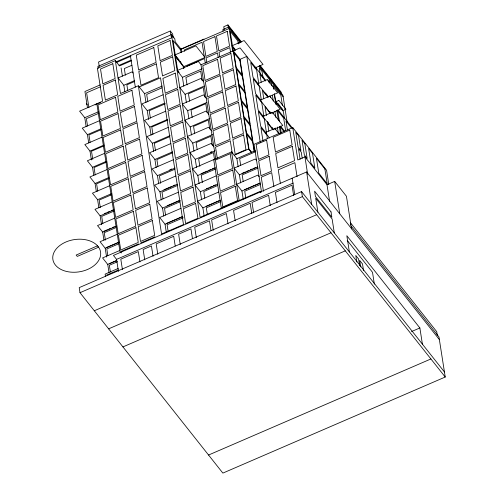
<?xml version="1.0" encoding="UTF-8"?>
<svg xmlns="http://www.w3.org/2000/svg" width="498" height="498" viewBox="0 0 498 498"><rect width="100%" height="100%" fill="white"/><g stroke="black" fill="none" stroke-linecap="round" stroke-linejoin="round"><path stroke-width="0.75" d="M173.248 37.91L172.632 33.945L170.297 31.007L98.554 62.001L99.283 66.626M181.589 52.278L181.116 49.265L175.252 41.857L174.767 38.769L171.486 34.623L97.869 66.427L98.156 68.282M131.553 60.731L119.526 65.929L115.318 60.619L97.427 68.351L102.576 101.243L79.605 111.166L84.76 117.684L86.148 126.542M116.239 61.783L171.966 37.711L171.044 36.541M116.719 62.387L130.868 56.274L130.389 55.67L135.313 87.082M119.047 65.331L131.074 60.134M131.933 65.263L124.319 68.55L125.365 75.217M241.449 41.957L227.941 24.9L223.751 26.711L224.237 29.793M240.945 42.206L228.887 26.979L222.824 29.6L223.067 31.137M180.612 49.184L203.993 39.081M181.116 49.265L229.13 28.523L240.223 42.529M100.241 84.884L84.928 91.501L87.443 107.562M100.378 86.845L86.608 92.79L88.924 107.599M133.103 73.007L132.182 71.837L118.032 77.949L123.815 85.258L134.429 80.67M134.485 81.548L126.872 84.841L127.693 90.107M145.982 102.526L144.594 93.661L138.357 85.781L120.466 93.512L115.318 60.619M95.118 104.922L97.185 104.032M98.56 103.435L100.627 102.544M183.83 66.595L205.058 57.426L195.907 45.872L174.68 55.041L183.83 66.595L184.061 68.077M187.043 66.116L204.572 58.54L205.294 63.134M139.284 86.951L160.505 77.781L183.488 224.536L162.261 233.705M183.824 86.179L182.436 77.315L177.12 70.604L198.347 61.435L200.999 64.79L240.067 47.908L265.478 79.991M84.76 117.684L98.542 111.726M98.785 113.307L86.391 118.661L87.555 126.062M144.594 93.661L162.286 86.017M182.436 77.315L202.244 68.755M162.118 87.773L146.686 94.439L147.85 101.841M251.334 152.363L248.676 149.008L233.301 50.833L240.024 59.324L246.79 56.398L260.242 142.297M99.488 120.709L82.263 128.154L87.424 134.665L88.706 142.882M163.17 94.763L141.942 103.933L147.259 110.649L148.659 119.607M87.424 134.665L100.515 129.013M101.337 129.592L88.943 134.946L90.101 142.353M147.259 110.649L164.234 103.31M203.663 81.772L201.005 78.416L179.778 87.586L185.094 94.303L204.199 86.048M165.373 103.758L149.238 110.73L150.402 118.132M254.939 67.933L263.037 64.435L244.126 40.543L231.844 45.853L235.149 50.03M102.065 137.143L84.834 144.588L89.995 151.099L91.377 159.933M165.741 111.197L144.513 120.367L149.83 127.077L151.099 135.176M89.995 151.099L103.777 145.148M103.889 145.883L91.495 151.236L92.771 159.379M149.83 127.077L167.521 119.439M206.234 98.206L203.576 94.85L182.349 104.02L187.665 110.73L206.77 102.482M167.919 120.049L151.79 127.015L152.948 134.423M104.599 153.334L87.374 160.779L92.528 167.291L93.798 175.389M168.274 127.388L147.053 136.564L152.363 143.275L153.633 151.367M92.528 167.291L106.311 161.34M106.435 162.174L94.047 167.527L95.205 174.929M152.363 143.275L170.055 135.63M208.774 114.403L206.116 111.042L184.889 120.217L190.205 126.928L210.013 118.368M169.774 136.639L154.343 143.306L155.501 150.713M107.132 169.532L89.908 176.971L95.068 183.488L96.332 191.587M170.814 143.586L149.587 152.755L154.903 159.466L156.167 167.565M95.068 183.488L108.85 177.531M108.987 178.458L96.593 183.818L97.757 191.22M154.903 159.466L172.588 151.828M211.308 130.594L208.65 127.239L187.422 136.408L192.738 143.119L212.553 134.56M172.32 152.93L156.895 159.597L157.934 166.257M109.672 185.723L92.441 193.168L97.602 199.679L98.865 207.766M173.348 159.777L152.12 168.946L157.436 175.663L158.706 183.75M97.602 199.679L111.384 193.728M111.54 194.749L99.146 200.103L100.303 207.51M169.731 169.862L171.835 168.953M210.386 152.295L211.793 151.691M157.436 175.663L175.128 168.019M213.841 146.786L211.183 143.43L189.962 152.6L195.272 159.316L215.086 150.757M174.873 169.22L159.441 175.887L160.605 183.289M273.925 129.312L282.783 125.484L272.306 112.262L262.77 116.376L273.246 129.605M112.206 201.902L94.975 209.341L100.135 215.858L101.524 224.716M175.881 175.956L154.654 185.125L159.97 191.836L161.24 199.953M238.15 166.73L236.874 158.607L231.558 151.896L192.489 168.778L197.806 175.489L199.082 183.606M328.805 184.577L326.564 170.266L292.756 127.575L254.036 144.308L261.531 192.153M234.216 155.252L248.676 149.008M104.219 213.723L106.286 212.833M107.661 212.235L109.728 211.345M111.104 210.747L113.171 209.857M100.135 215.858L113.918 209.901M114.092 211.04L101.698 216.393L102.856 223.795M163.867 189.782L171.58 186.451M172.987 185.847L175.091 184.939M200.987 173.746L207.311 171.013M208.718 170.409L210.828 169.494M212.235 168.89L214.345 167.975M159.97 191.836L177.661 184.192M197.806 175.489L215.497 167.845M236.874 158.607L255.393 150.608M177.425 185.505L161.993 192.172L163.039 198.839M215.279 169.152L201.217 175.228L202.375 182.635M255.549 151.753L239.631 158.632L240.677 165.292M114.745 218.136L97.521 225.582L102.675 232.093L103.945 240.167M178.421 192.191L157.2 201.36L162.516 208.077L163.78 216.151M216.263 175.844L195.035 185.013L200.352 191.73L201.615 199.804M104.014 231.203L107.456 229.715M108.838 229.117L110.898 228.227M112.28 227.636L114.341 226.739M102.675 232.093L116.457 226.142M115.953 227.623L104.25 232.684L105.408 240.086M167.116 205.774L179.741 200.314M206.346 188.823L208.457 187.914M209.863 187.304L211.974 186.395M213.381 185.785L215.485 184.876M241.953 173.441L245.414 171.947M246.796 171.349L248.876 170.453M250.257 169.849L252.33 168.953M253.719 168.355L255.791 167.459M162.516 208.077L180.201 200.433M200.352 191.73L218.037 184.086M256.582 160.549L255.331 158.968L234.104 168.137L239.42 174.848L257.815 166.898M179.977 201.796L164.545 208.463L165.591 215.13M217.831 185.443L203.769 191.518L204.809 198.179M258.101 168.044L242.184 174.923L243.229 181.583M117.273 234.284L100.048 241.729L105.209 248.241L106.591 257.074M180.955 208.338L159.727 217.514L165.043 224.225L166.307 232.317M218.79 191.991L197.563 201.167L202.879 207.878L204.149 215.97M97.484 245.838L76.175 255.044L77.258 256.414L98.567 247.213M106.566 247.494L118.96 242.14M105.209 248.241L118.991 242.289M118.505 243.914L106.796 248.969L107.842 255.636M166.861 223.272L181.589 216.91M206.085 206.328L219.444 200.557M244.499 189.732L259.732 183.152M165.043 224.225L182.729 216.58M202.879 207.878L220.57 200.233M259.109 176.697L257.858 175.115L236.631 184.285L241.947 190.995L260.342 183.052M183.227 217.782L167.098 224.754L168.137 231.414M220.377 201.734L206.315 207.809L207.38 214.582M260.653 184.335L244.736 191.207L245.794 197.986M119.813 250.482L102.582 257.92L107.742 264.438L109.012 272.537M138.488 243.927L120.958 251.502L121.188 252.978M140.747 242.949L154.897 236.836M439.367 339.586L306.619 171.959L113.438 255.424L116.563 259.371L118.449 271.422M116.563 259.371L293.154 183.077M109.118 263.778L116.694 260.51M107.742 264.438L116.7 260.566M117.609 261.693L109.348 265.26L110.413 272.039M118.213 268.459L105.122 274.118L105.476 276.378M106.709 275.052L118.412 269.991M444.44 371.975L301.57 191.568L79.213 287.632L80.004 292.693L222.874 473.1L445.231 377.036L438.962 336.984L351.345 226.353L351.756 228.956M351.513 228.644L346.44 196.256L334.675 181.403L326.987 184.727L329.583 201.298M80.004 292.693L302.367 196.629L445.231 377.036M94.315 310.764L316.678 214.7M108.632 328.842L330.989 232.778M122.944 346.913L345.301 250.849M411.535 331.556L419.87 327.958L422.404 344.149M208.556 455.029L430.919 358.958M260.267 65.717L281.009 91.912L281.302 93.761M260 66.004L260.952 67.211M268.584 76.848L272.406 81.666M259.271 65.35L282.908 95.193L287.103 121.979M259.035 66.284L283.15 96.737M238.779 42.118L239.719 43.301M265.397 81.049L259.919 74.127L261.189 82.276M234.894 49.09L232.504 46.071L230.182 31.262L237.845 40.936L238.305 43.899M276.446 101.567L275.494 100.359L274.448 93.692M277.884 103.379L280.281 106.404M281.233 107.612L282.192 108.819M235.124 50.572L232.734 47.553L233.307 51.213M258.039 83.639L253.009 77.29L250.693 62.48L256.632 69.981L258.723 83.309M265.434 92.977L267.719 95.859M277.828 109.622L292.6 128.279M267.949 97.34L262.465 90.418L263.741 98.56M291.511 128.061L286.026 121.132L287.421 130.022M261.045 100.503L255.561 93.58L253.245 78.771L259.184 86.272L261.269 99.6M269.81 111.571L270.725 112.729M280.517 126.056L284.632 131.248M304.689 156.515L327.086 184.795M270.047 113.052L265.017 106.709L266.411 115.592M283.947 131.578L280.293 126.959L281.221 132.885M350.573 222.905L436.752 331.724L437.319 335.341M279.129 133.862L274.846 128.453L265.31 132.574L269.592 137.983M263.137 116.215L258.113 109.871L255.791 95.062L261.736 102.563L263.94 116.632M267.339 121.518L268.708 123.249M271.908 127.283L272.823 128.44M273.053 129.922L267.569 122.994L268.845 131.142M419.87 327.958L346.832 235.728L349.366 251.92M347.231 240.403L372.51 272.325L374.353 284.103M175.788 55.82L179.137 60.053M180.095 61.26L181.054 62.468M251.733 152.488L248.994 149.027L246.672 134.217L252.611 141.718L254.123 151.342M178.197 71.233L179.156 72.44M86.279 103.634L87.237 104.848M363.521 270.476L362.5 263.946L359.687 260.392L360.708 266.922M359.612 265.54L358.591 259.01L355.777 255.462L356.798 261.985M350.318 223.745L350.548 225.189M334.675 181.403L339.748 213.791M334.307 232.902L332.129 218.989L315.713 198.26L317.892 212.173M307.658 174.213L304.944 156.895L297.829 159.964L292.756 127.575M306.619 171.959L311.692 204.348M302.205 158.252L301.253 152.176L298.439 148.622L300.101 159.26M301.57 191.568L302.367 196.629M297.076 176.728L294.872 162.659L278.258 169.837L280.343 183.164M282.453 105.588L280.835 95.218L273.172 85.55L273.751 89.248M284.414 118.107L283.381 111.508L275.724 101.835L276.066 104.038M285.653 130.762L283.686 118.175L277.741 110.674L279.484 121.78M292.164 178.203L294.76 194.774M293.633 195.558L292.015 185.188L275.4 192.365L277.025 202.73M274.317 94.234L275.88 104.207M276.838 110.338L278.401 120.311M279.366 126.448L280.442 133.352M271.958 85.793L271.609 83.571L268.796 80.022L269.256 82.979M272.369 95.205L273.296 101.125M274.921 111.49L275.848 117.416M277.355 127.04L278.401 133.707M270.252 96.089L270.482 97.571M272.804 112.38L273.035 113.861M275.238 127.93L275.469 129.412M263 77.458L262.073 71.531L259.259 67.977L260.305 74.644M267.414 138.842L266.835 135.139L260.896 127.637L262.981 140.965M255.735 67.093L255.966 68.575M273.912 186.738L271.709 172.669L261.251 177.188L263.454 191.257M270.258 205.655L268.634 195.291L252.019 202.468L253.644 212.833M240.024 59.324L254.434 151.361M260.622 192.782L260.392 191.307L200.103 217.358L171.486 34.623M228.887 26.979L232.771 51.78M227.941 24.9L228.327 27.365M230.518 52.24L229.802 47.64L219.033 52.29L219.755 56.89M251.801 213.63L250.177 203.265L233.562 210.442L235.187 220.807M239.42 174.848L240.683 182.922M241.947 190.995L243.217 199.094M218.217 57.556L217.495 52.956L206.11 57.874L206.832 62.474M232.28 153.353L230.306 140.766L215.541 147.147L217.277 158.252M231.558 151.896L239.171 200.482M204.342 57.058L202.026 42.249L184.49 49.825L184.721 51.306M228.009 223.907L226.391 213.542L211.625 219.923L213.244 230.288M200.999 64.79L215.802 159.285M202.182 80.738L200.675 71.114L185.91 77.495L187.067 84.897M204.734 97.029L203.228 87.405L188.462 93.786L189.62 101.187M207.168 112.579L205.78 103.69L191.014 110.07L192.172 117.478M209.72 128.87L208.326 119.981L193.56 126.361L194.724 133.763M212.273 145.155L210.878 136.271L196.112 142.652L197.158 149.313M214.588 159.964L213.43 152.562L198.665 158.937L199.823 166.344M213.717 159.609L221.324 208.189M210.978 230.474L209.471 220.851L194.706 227.231L196.324 237.596M180.998 52.302L180.65 50.08L172.987 40.406L175.308 55.216M183.544 68.568L183.196 66.371L175.539 56.697L177.718 70.629M185.094 94.303L186.383 102.513M187.665 110.73L188.935 118.829M190.205 126.928L191.469 135.02M192.738 143.119L194.008 151.218M195.272 159.316L196.542 167.403M170.297 31.007L170.92 34.972M192.446 238.486L190.939 228.856L178.633 234.172L180.257 244.543M175.215 245.925L173.709 236.301L156.173 243.877L157.798 254.241M138.357 85.781L161.707 234.894M153.054 256.289L151.429 245.925L143.125 249.517L144.75 259.881M121.101 67.921L122.396 76.213M123.815 85.258L124.861 91.925M139.957 261.948L138.332 251.583L120.796 259.159L122.421 269.524M96.83 103.727L120.012 251.77M112.822 63.713L100.515 69.029L102.837 83.838L115.138 78.522L112.822 63.713M153.807 47.571L136.271 55.147L138.593 69.957L156.123 62.381L153.807 47.571M170.111 40.531L157.804 45.847L160.126 60.656L172.433 55.34L170.111 40.531M214.943 36.665L203.564 41.583L205.879 56.392L217.265 51.475L214.943 36.665M227.25 31.349L216.481 35.999L218.803 50.808L229.566 46.158L227.25 31.349M115.368 80.004L103.067 85.32L105.383 100.129L117.69 94.813L115.368 80.004M156.36 63.862L138.824 71.438L140.984 85.233L158.52 77.657L156.36 63.862M172.663 56.816L160.356 62.132L162.516 75.933L174.823 70.616L172.663 56.816M115.536 97.328L98 104.904L100.316 119.713L117.852 112.137L115.536 97.328M131.945 90.238L117.789 96.351L120.111 111.16L134.261 105.047L131.945 90.238M175.215 73.106L162.908 78.423L165.224 93.232L177.531 87.916L175.215 73.106M230.891 53.454L220.128 58.104L222.444 72.913L233.213 68.263L230.891 53.454M217.551 59.318L202.786 65.699L205.108 80.508L219.873 74.127L217.551 59.318M118.082 113.612L100.552 121.188L102.868 135.998L120.404 128.422L118.082 113.612M134.491 106.522L120.342 112.641L122.664 127.451L136.813 121.331L134.491 106.522M177.761 89.397L165.461 94.713L167.776 109.523L180.083 104.207L177.761 89.397M220.104 75.609L205.338 81.989L207.66 96.799L222.425 90.418L220.104 75.609M233.444 69.745L222.674 74.395L224.996 89.204L235.766 84.554L233.444 69.745M120.634 129.903L103.098 137.479L105.42 152.288L122.956 144.713L120.634 129.903M137.043 122.813L122.894 128.926L125.21 143.735L139.365 137.622L137.043 122.813M180.313 105.688L168.007 111.004L170.328 125.813L182.635 120.497L180.313 105.688M235.996 86.029L225.227 90.686L227.549 105.495L238.312 100.839L235.996 86.029M222.656 91.9L207.89 98.274L210.206 113.083L224.971 106.709L222.656 91.9M267.202 79.63L257.665 83.751L268.136 96.979L277.672 92.858L267.202 79.63M123.187 146.194L105.651 153.77L107.973 168.579L125.502 161.003L123.187 146.194M139.596 139.104L125.446 145.217L127.762 160.026L141.911 153.913L139.596 139.104M182.866 121.973L170.559 127.289L172.881 142.098L185.181 136.782L182.866 121.973M238.548 102.32L227.779 106.97L230.095 121.78L240.864 117.13L238.548 102.32M225.208 108.184L210.436 114.565L212.758 129.374L227.524 122.994L225.208 108.184M269.773 96.064L260.236 100.185L270.713 113.413L280.25 109.292L269.773 96.064M125.739 162.485L108.203 170.055L110.519 184.864L128.054 177.288L125.739 162.485M142.148 155.395L127.992 161.508L130.314 176.317L144.464 170.204L142.148 155.395M185.418 138.263L173.111 143.58L175.433 158.389L187.734 153.073L185.418 138.263M278.874 100.453L276.048 101.673L283.082 110.556L285.908 109.336L278.874 100.453M241.094 118.611L230.331 123.261L232.647 138.071L243.416 133.42L241.094 118.611M227.754 124.475L212.988 130.856L215.31 145.665L230.076 139.284L227.754 124.475M128.285 178.77L110.755 186.345L113.071 201.155L130.607 193.579L128.285 178.77M144.694 171.679L130.544 177.792L132.866 192.602L147.016 186.489L144.694 171.679M187.964 154.554L175.663 159.87L177.979 174.68L190.286 169.364L187.964 154.554M243.647 134.902L232.877 139.552L235.199 154.361L245.968 149.711L243.647 134.902M130.837 195.06L113.301 202.636L115.623 217.445L133.159 209.87L130.837 195.06M147.246 187.97L133.097 194.083L135.419 208.892L149.568 202.779L147.246 187.97M190.516 170.845L178.216 176.161L180.531 190.971L192.838 185.654L190.516 170.845M230.201 153.695L215.435 160.076L217.751 174.885L232.516 168.505L230.201 153.695M266.604 140.087L256.146 144.607L258.468 159.416L268.926 154.897L266.604 140.087M289.768 130.084L273.159 137.261L275.475 152.071L292.089 144.893L289.768 130.084M133.389 211.351L115.853 218.927L118.175 233.736L135.705 226.16L133.389 211.351M149.798 204.261L135.649 210.374L137.965 225.183L152.114 219.07L149.798 204.261M193.068 187.13L180.762 192.446L183.083 207.255L195.39 201.939L193.068 187.13M232.753 169.986L217.987 176.367L220.303 191.176L235.068 184.795L232.753 169.986M269.157 156.378L258.699 160.898L261.014 175.707L271.478 171.188L269.157 156.378M292.32 146.368L275.705 153.546L277.946 167.851L294.561 160.673L292.32 146.368M135.942 227.636L118.406 235.212L120.728 250.021L138.257 242.445L135.942 227.636M152.351 220.552L138.201 226.665L140.517 241.474L154.666 235.361L152.351 220.552M195.621 203.421L183.314 208.737L185.636 223.546L197.936 218.23L195.621 203.421M235.299 186.277L220.533 192.658L222.774 206.956L237.54 200.582L235.299 186.277M98.094 246.491L96.494 244.779A24.141 16.309 -8.9 0 0 56.069 249.125A24.141 16.309 -8.9 0 0 74.395 272.263A24.141 16.309 -8.9 0 0 99.332 248.365L98.094 246.491M239.862 60.27L233.917 52.769L236.239 67.579L242.177 75.08L239.862 60.27M298.582 135.736L295.768 132.188L298.09 146.997L300.904 150.545L298.582 135.736M304.838 143.636L302.025 140.081L304.34 154.89L307.154 158.445L304.838 143.636M312.539 153.359L308.629 148.423L310.945 163.232L314.854 168.168L312.539 153.359M324.883 168.953L316.442 158.289L318.764 173.099L327.205 183.762L324.883 168.953M242.408 76.561L236.469 69.06L238.791 83.869L244.73 91.371L242.408 76.561M244.96 92.846L239.021 85.345L241.337 100.154L247.282 107.655L244.96 92.846M264.289 118.848L258.344 111.347L260.666 126.156L266.604 133.657L264.289 118.848M331.021 211.905L314.605 191.176L315.433 196.492L331.849 217.215L331.021 211.905M247.512 109.137L241.574 101.636L243.889 116.445L249.828 123.946L247.512 109.137M250.064 125.428L244.12 117.926L246.442 132.736L252.38 140.237L250.064 125.428"/></g></svg>
